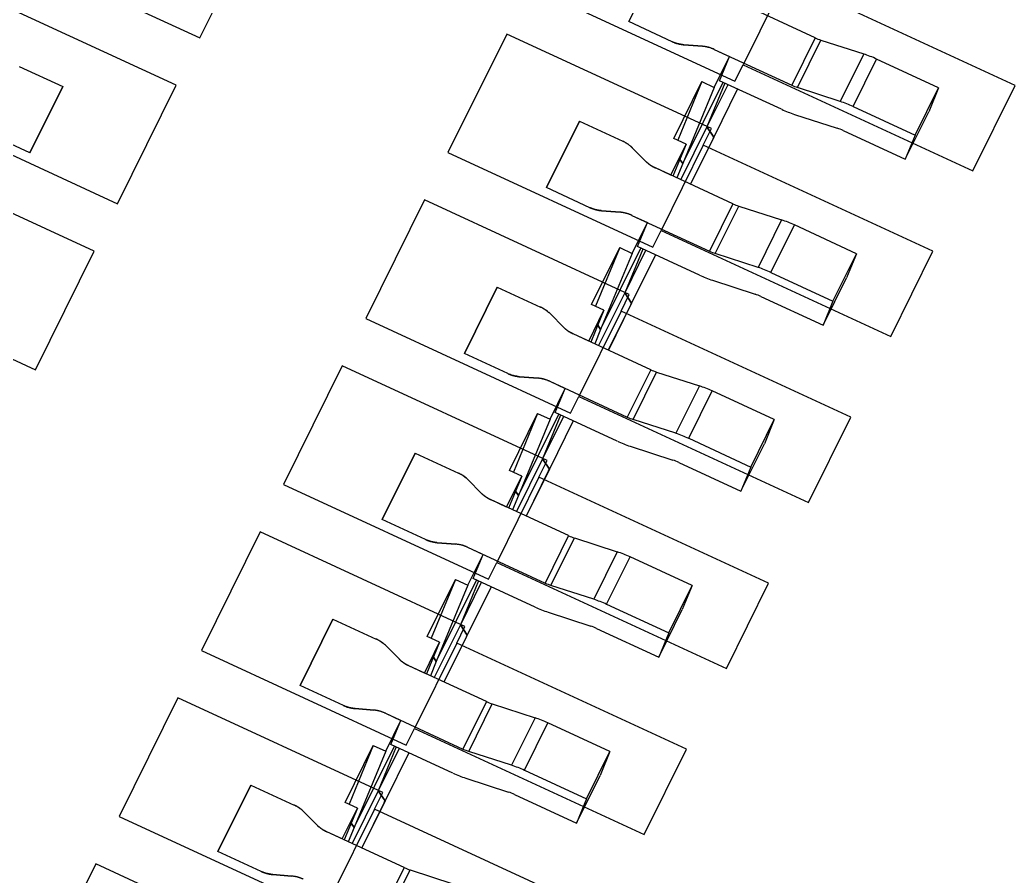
# Model space of a CAD drawing. Header units: millimetres. Extents: x 7 to 507, y -14 to 339.
# Drawn here: x 131.836 to 133, y 231.712 to 232.713 of the extents above; entities that cross this region are included whole.
import ezdxf

# ---------------------------------------------------------------- set-up
doc = ezdxf.new("R2010")
doc.units = ezdxf.units.MM
doc.header["$LTSCALE"] = 23.1
doc.layers.get('0').update_dxf_attribs({"linetype": 'CONTINUOUS'})
for name, color, linetype in [('_10438', 7, 'CONTINUOUS'), ('_139725', 7, 'CONTINUOUS'), ('_15829', 7, 'CONTINUOUS'), ('_169248', 7, 'CONTINUOUS'), ('_377435', 7, 'CONTINUOUS'), ('_395640', 7, 'CONTINUOUS'), ('_510726', 7, 'CONTINUOUS'), ('_557848', 7, 'CONTINUOUS')]:
    doc.layers.add(name, color=color, linetype=linetype)

msp = doc.modelspace()

# ---------------------------------------------------------------- linework, layer by layer
at = {"color": 1}
for p, q in [((132.0459, 232.6917), (132.1145, 232.8303)), ((131.8063, 232.8023), (132.0459, 232.6917)), ((132.0184, 232.6363), (131.7789, 232.7469)), ((132.4323, 232.7517), (132.6719, 232.641)), ((132.4049, 232.6962), (132.3362, 232.5576)), ((132.6444, 232.5856), (132.4049, 232.6962)), ((132.6719, 232.641), (132.6815, 232.6604)), ((131.9498, 232.4977), (132.0184, 232.6363)), ((131.7102, 232.6083), (131.9498, 232.4977)), ((132.6348, 232.5662), (132.6444, 232.5856)), ((132.3362, 232.5576), (132.5758, 232.447)), ((131.9223, 232.4422), (131.6828, 232.5528)), ((132.3088, 232.5022), (132.2401, 232.3636)), ((132.5483, 232.3916), (132.3088, 232.5022)), ((132.5758, 232.447), (132.5854, 232.4664)), ((131.8537, 232.3036), (131.9223, 232.4422)), ((131.6141, 232.4142), (131.8537, 232.3036)), ((132.5387, 232.3721), (132.5483, 232.3916)), ((132.2401, 232.3636), (132.4797, 232.2529)), ((132.2127, 232.3081), (132.144, 232.1695)), ((132.4522, 232.1975), (132.2127, 232.3081)), ((132.4797, 232.2529), (132.4893, 232.2724)), ((132.4426, 232.1781), (132.4522, 232.1975)), ((132.144, 232.1695), (132.3836, 232.0589)), ((132.1166, 232.1141), (132.0479, 231.9755)), ((132.3561, 232.0035), (132.1166, 232.1141)), ((132.3836, 232.0589), (132.3932, 232.0783)), ((132.3465, 231.9841), (132.3561, 232.0035)), ((132.0479, 231.9755), (132.2875, 231.8649)), ((132.0205, 231.92), (131.9518, 231.7814)), ((132.26, 231.8094), (132.0205, 231.92)), ((132.2875, 231.8649), (132.2971, 231.8843)), ((132.2504, 231.79), (132.26, 231.8094)), ((131.9518, 231.7814), (132.1914, 231.6708)), ((131.9244, 231.726), (131.8558, 231.5874)), ((132.1639, 231.6154), (131.9244, 231.726))]:
    msp.add_line(p, q, dxfattribs=at)
at = {"color": 4}
for p, q in [((132.7309, 232.7602), (132.6815, 232.6604)), ((132.9995, 232.6362), (132.7309, 232.7602)), ((132.6815, 232.6604), (132.9501, 232.5364)), ((132.9501, 232.5364), (132.9995, 232.6362)), ((132.6348, 232.5662), (132.5854, 232.4664)), ((132.9034, 232.4422), (132.6348, 232.5662)), ((132.5854, 232.4664), (132.854, 232.3424)), ((132.854, 232.3424), (132.9034, 232.4422)), ((132.5387, 232.3721), (132.4893, 232.2724)), ((132.8073, 232.2481), (132.5387, 232.3721)), ((132.4893, 232.2724), (132.7579, 232.1483)), ((132.7579, 232.1483), (132.8073, 232.2481)), ((132.4426, 232.1781), (132.3932, 232.0783)), ((132.7112, 232.0541), (132.4426, 232.1781)), ((132.3932, 232.0783), (132.6618, 231.9543)), ((132.6618, 231.9543), (132.7112, 232.0541)), ((132.3465, 231.9841), (132.2971, 231.8843)), ((132.6151, 231.86), (132.3465, 231.9841)), ((132.2971, 231.8843), (132.5657, 231.7602)), ((132.5657, 231.7602), (132.6151, 231.86)), ((132.2504, 231.79), (132.201, 231.6902)), ((132.519, 231.666), (132.2504, 231.79))]:
    msp.add_line(p, q, dxfattribs=at)
at = {"layer": '_10438', "color": 9}
for p, q in [((132.3554, 232.3227), (132.3938, 232.4003)), ((132.5734, 232.3037), (132.546, 232.2483)), ((132.5528, 232.2456), (132.5803, 232.301)), ((132.6303, 232.2848), (132.6028, 232.2294)), ((132.6179, 232.2235), (132.6453, 232.2789))]:
    msp.add_line(p, q, dxfattribs=at)
at = {"layer": '_10438', "color": 7}
for p, q in [((132.3938, 232.4003), (132.4446, 232.3768)), ((132.4713, 232.3536), (132.4561, 232.3689)), ((132.5734, 232.3037), (132.4827, 232.3456)), ((132.4062, 232.2992), (132.3554, 232.3227)), ((132.5803, 232.301), (132.6303, 232.2848)), ((132.4198, 232.2956), (132.4417, 232.2938)), ((132.4553, 232.2902), (132.546, 232.2483)), ((132.7179, 232.2454), (132.6453, 232.2789)), ((132.5343, 232.2201), (132.4618, 232.2536)), ((132.4187, 232.1566), (132.4658, 232.2518)), ((132.468, 232.2507), (132.4469, 232.1996)), ((132.6028, 232.2294), (132.5528, 232.2456)), ((132.6905, 232.1899), (132.7179, 232.2454)), ((132.7179, 232.2454), (132.7063, 232.2172)), ((132.6179, 232.2235), (132.6905, 232.1899)), ((132.5494, 232.2142), (132.5994, 232.198)), ((132.6788, 232.1618), (132.7063, 232.2172)), ((132.4469, 232.1996), (132.4163, 232.1379)), ((132.4469, 232.1996), (132.4549, 232.1876)), ((132.6062, 232.1953), (132.6788, 232.1618)), ((132.4549, 232.1876), (132.4276, 232.1326)), ((132.454, 232.1858), (132.4277, 232.1326)), ((132.4549, 232.1876), (132.454, 232.1858)), ((132.6905, 232.1899), (132.6788, 232.1618)), ((132.4187, 232.1566), (132.4153, 232.1616)), ((132.4187, 232.1566), (132.4118, 232.1399))]:
    msp.add_line(p, q, dxfattribs=at)
for points in [[(132.4561, 232.3689), (132.4557, 232.3693), (132.4553, 232.3697), (132.4549, 232.3701), (132.4544, 232.3704), (132.454, 232.3708), (132.4536, 232.3712), (132.4531, 232.3716), (132.4526, 232.372), (132.4521, 232.3724), (132.4516, 232.3727), (132.4511, 232.3731), (132.4506, 232.3734), (132.4501, 232.3738), (132.4496, 232.3741), (132.449, 232.3745), (132.4485, 232.3748), (132.448, 232.3751), (132.4474, 232.3754), (132.4469, 232.3757), (132.4463, 232.376), (132.4458, 232.3763), (132.4452, 232.3766), (132.4446, 232.3768)], [(132.4827, 232.3456), (132.4822, 232.3459), (132.4816, 232.3461), (132.4811, 232.3464), (132.4806, 232.3467), (132.4801, 232.347), (132.4795, 232.3472), (132.479, 232.3475), (132.4785, 232.3479), (132.478, 232.3482), (132.4775, 232.3485), (132.4769, 232.3489), (132.4764, 232.3492), (132.4759, 232.3496), (132.4754, 232.3499), (132.4749, 232.3503), (132.4745, 232.3507), (132.474, 232.3511), (132.4735, 232.3515), (132.4731, 232.3519), (132.4726, 232.3523), (132.4721, 232.3527), (132.4717, 232.3531), (132.4713, 232.3536)], [(132.4062, 232.2992), (132.4067, 232.299), (132.4073, 232.2987), (132.4078, 232.2985), (132.4084, 232.2983), (132.4089, 232.298), (132.4095, 232.2978), (132.4101, 232.2976), (132.4107, 232.2974), (132.4113, 232.2972), (132.4119, 232.2971), (132.4125, 232.2969), (132.4131, 232.2967), (132.4137, 232.2966), (132.4143, 232.2964), (132.4149, 232.2963), (132.4155, 232.2962), (132.4161, 232.2961), (132.4167, 232.296), (132.4173, 232.2959), (132.4179, 232.2958), (132.4186, 232.2957), (132.4192, 232.2956), (132.4198, 232.2956)]]:
    msp.add_lwpolyline(points, dxfattribs=at)
for centre, radius, start, end in [((132.5995, 232.3602), 0.0622, 245.2036, 251.9768), ((132.4385, 232.2551), 0.0388, 78.4075, 85.2823), ((132.4381, 232.2534), 0.0405, 71.7683, 78.443), ((132.4379, 232.2526), 0.0414, 65.2148, 71.7879), ((132.5883, 232.1556), 0.1358, 65.1782, 72.0022), ((132.5719, 232.3043), 0.0617, 245.1782, 252.0022), ((132.5605, 232.0992), 0.1368, 65.2036, 71.9768), ((132.5917, 232.3443), 0.1368, 245.2036, 251.9768), ((132.5803, 232.1393), 0.0617, 65.1782, 72.0022)]:
    msp.add_arc(centre, radius, start, end, dxfattribs=at)
at = {"layer": '_139725', "color": 7}
for p, q in [((132.586, 232.7884), (132.5476, 232.7108)), ((132.5984, 232.6873), (132.5476, 232.7108)), ((132.6339, 232.6819), (132.612, 232.6837)), ((132.6474, 232.6783), (132.6656, 232.6699)), ((132.6477, 232.6338), (132.6656, 232.6699)), ((132.6539, 232.6417), (132.6656, 232.6699)), ((131.8349, 232.6584), (131.8857, 232.6349)), ((132.6003, 232.574), (132.6332, 232.6406)), ((132.6332, 232.6406), (132.6049, 232.5721)), ((132.6109, 232.5447), (132.658, 232.6399)), ((132.6332, 232.6406), (132.6477, 232.6338)), ((132.6635, 232.637), (132.6391, 232.5877)), ((131.8473, 232.5573), (131.8857, 232.6349)), ((132.6477, 232.6338), (132.6109, 232.5447)), ((132.675, 232.632), (132.647, 232.5757)), ((132.4899, 232.5943), (132.4515, 232.5167)), ((132.4899, 232.5943), (132.5407, 232.5709)), ((131.8473, 232.5573), (131.7965, 232.5808)), ((132.647, 232.5757), (132.6391, 232.5877)), ((132.597, 232.5313), (132.6148, 232.5673)), ((132.6148, 232.5673), (132.5994, 232.5301)), ((132.6148, 232.5673), (132.6003, 232.574)), ((132.6462, 232.5739), (132.647, 232.5757)), ((132.5522, 232.5629), (132.5674, 232.5476)), ((132.6075, 232.5497), (132.6109, 232.5447)), ((132.597, 232.5313), (132.5788, 232.5397)), ((132.5023, 232.4932), (132.4515, 232.5167)), ((132.5378, 232.4878), (132.5159, 232.4896)), ((132.5513, 232.4842), (132.5695, 232.4758)), ((132.5517, 232.4398), (132.5695, 232.4758)), ((132.5578, 232.4477), (132.5695, 232.4758)), ((132.5042, 232.38), (132.5371, 232.4465)), ((132.5371, 232.4465), (132.5088, 232.3781)), ((132.5148, 232.3506), (132.5619, 232.4458)), ((132.5517, 232.4398), (132.5148, 232.3506)), ((132.5371, 232.4465), (132.5517, 232.4398)), ((132.5674, 232.443), (132.543, 232.3937)), ((132.5789, 232.438), (132.5509, 232.3816)), ((132.3938, 232.4003), (132.3554, 232.3227)), ((132.3938, 232.4003), (132.4446, 232.3768)), ((132.5509, 232.3816), (132.543, 232.3937)), ((132.5501, 232.3798), (132.5509, 232.3816)), ((132.5009, 232.3372), (132.5187, 232.3733)), ((132.5187, 232.3733), (132.5033, 232.3361)), ((132.5187, 232.3733), (132.5042, 232.38)), ((132.4561, 232.3689), (132.4713, 232.3536)), ((132.5114, 232.3557), (132.5148, 232.3506)), ((132.5009, 232.3372), (132.4827, 232.3456)), ((132.4062, 232.2992), (132.3554, 232.3227)), ((132.4417, 232.2938), (132.4198, 232.2956)), ((132.4553, 232.2902), (132.4734, 232.2818)), ((132.4556, 232.2458), (132.4734, 232.2818)), ((132.4618, 232.2536), (132.4734, 232.2818)), ((132.4081, 232.1859), (132.441, 232.2525)), ((132.441, 232.2525), (132.4127, 232.184)), ((132.4187, 232.1566), (132.4658, 232.2518)), ((132.4556, 232.2458), (132.4187, 232.1566)), ((132.441, 232.2525), (132.4556, 232.2458)), ((132.4713, 232.2489), (132.4469, 232.1996)), ((132.4828, 232.2439), (132.4549, 232.1876)), ((132.2977, 232.2062), (132.2593, 232.1286)), ((132.2977, 232.2062), (132.3485, 232.1828)), ((132.4549, 232.1876), (132.4469, 232.1996)), ((132.4226, 232.1792), (132.4081, 232.1859)), ((132.454, 232.1858), (132.4549, 232.1876)), ((132.36, 232.1748), (132.3752, 232.1595)), ((132.4048, 232.1432), (132.4226, 232.1792)), ((132.4226, 232.1792), (132.4072, 232.142)), ((132.4153, 232.1616), (132.4187, 232.1566)), ((132.4048, 232.1432), (132.3866, 232.1516)), ((132.3101, 232.1051), (132.2593, 232.1286)), ((132.3456, 232.0997), (132.3237, 232.1015)), ((132.3592, 232.0961), (132.3773, 232.0877)), ((132.3595, 232.0517), (132.3773, 232.0877)), ((132.3657, 232.0596), (132.3773, 232.0877)), ((132.312, 231.9919), (132.3449, 232.0584)), ((132.3449, 232.0584), (132.3166, 231.99)), ((132.3226, 231.9625), (132.3697, 232.0577)), ((132.3449, 232.0584), (132.3595, 232.0517)), ((132.3752, 232.0549), (132.3508, 232.0056)), ((132.3595, 232.0517), (132.3226, 231.9625)), ((132.3867, 232.0499), (132.3588, 231.9935)), ((132.2016, 232.0122), (132.1632, 231.9346)), ((132.2016, 232.0122), (132.2524, 231.9887)), ((132.3588, 231.9935), (132.3508, 232.0056)), ((132.3087, 231.9491), (132.3265, 231.9852)), ((132.3265, 231.9852), (132.3111, 231.948)), ((132.3265, 231.9852), (132.312, 231.9919)), ((132.3579, 231.9917), (132.3588, 231.9935)), ((132.2639, 231.9808), (132.2791, 231.9655)), ((132.3192, 231.9676), (132.3226, 231.9625)), ((132.3087, 231.9491), (132.2905, 231.9575)), ((132.214, 231.9111), (132.1632, 231.9346)), ((132.2495, 231.9057), (132.2276, 231.9075)), ((132.2631, 231.9021), (132.2812, 231.8937)), ((132.2634, 231.8577), (132.2812, 231.8937)), ((132.2696, 231.8655), (132.2812, 231.8937)), ((132.2159, 231.7978), (132.2488, 231.8644)), ((132.2488, 231.8644), (132.2205, 231.7959)), ((132.2265, 231.7685), (132.2736, 231.8637)), ((132.2634, 231.8577), (132.2265, 231.7685)), ((132.2488, 231.8644), (132.2634, 231.8577)), ((132.2791, 231.8608), (132.2547, 231.8115)), ((132.2906, 231.8558), (132.2627, 231.7995)), ((132.1055, 231.8181), (132.0671, 231.7405)), ((132.1055, 231.8181), (132.1564, 231.7947)), ((132.2627, 231.7995), (132.2547, 231.8115)), ((132.2618, 231.7977), (132.2627, 231.7995)), ((132.2126, 231.7551), (132.2304, 231.7911)), ((132.2304, 231.7911), (132.215, 231.754)), ((132.2304, 231.7911), (132.2159, 231.7978)), ((132.1678, 231.7867), (132.183, 231.7714)), ((132.2231, 231.7735), (132.2265, 231.7685)), ((132.2126, 231.7551), (132.1944, 231.7635)), ((132.1179, 231.7171), (132.0671, 231.7405)), ((132.1534, 231.7116), (132.1315, 231.7134))]:
    msp.add_line(p, q, dxfattribs=at)
for points in [[(132.612, 232.6837), (132.6114, 232.6837), (132.6107, 232.6838), (132.6101, 232.6839), (132.6094, 232.684), (132.6088, 232.6841), (132.6082, 232.6842), (132.6075, 232.6843), (132.6069, 232.6844), (132.6063, 232.6846), (132.6057, 232.6847), (132.605, 232.6849), (132.6044, 232.6851), (132.6038, 232.6852), (132.6032, 232.6854), (132.6026, 232.6856), (132.602, 232.6858), (132.6014, 232.6861), (132.6008, 232.6863), (132.6002, 232.6865), (132.5996, 232.6868), (132.599, 232.687), (132.5984, 232.6873)], [(132.6474, 232.6783), (132.6469, 232.6785), (132.6463, 232.6788), (132.6457, 232.679), (132.6451, 232.6793), (132.6445, 232.6795), (132.6439, 232.6797), (132.6433, 232.6799), (132.6427, 232.6801), (132.642, 232.6803), (132.6414, 232.6805), (132.6408, 232.6807), (132.6402, 232.6808), (132.6396, 232.681), (132.6389, 232.6811), (132.6383, 232.6813), (132.6377, 232.6814), (132.637, 232.6815), (132.6364, 232.6816), (132.6358, 232.6817), (132.6351, 232.6818), (132.6345, 232.6818), (132.6339, 232.6819)], [(132.5674, 232.5476), (132.5678, 232.5472), (132.5682, 232.5468), (132.5686, 232.5464), (132.569, 232.546), (132.5695, 232.5457), (132.5699, 232.5453), (132.5704, 232.5449), (132.5709, 232.5445), (132.5713, 232.5441), (132.5718, 232.5438), (132.5724, 232.5434), (132.5729, 232.543), (132.5734, 232.5427), (132.5739, 232.5423), (132.5744, 232.542), (132.575, 232.5417), (132.5755, 232.5414), (132.576, 232.5411), (132.5766, 232.5408), (132.5771, 232.5405), (132.5777, 232.5402), (132.5782, 232.5399), (132.5788, 232.5397)], [(132.5159, 232.4896), (132.5153, 232.4897), (132.5146, 232.4898), (132.514, 232.4898), (132.5133, 232.4899), (132.5127, 232.49), (132.5121, 232.4901), (132.5114, 232.4903), (132.5108, 232.4904), (132.5102, 232.4905), (132.5096, 232.4907), (132.5089, 232.4908), (132.5083, 232.491), (132.5077, 232.4912), (132.5071, 232.4914), (132.5065, 232.4916), (132.5059, 232.4918), (132.5053, 232.492), (132.5047, 232.4922), (132.5041, 232.4925), (132.5035, 232.4927), (132.5029, 232.493), (132.5023, 232.4932)], [(132.5513, 232.4842), (132.5508, 232.4845), (132.5502, 232.4847), (132.5496, 232.485), (132.549, 232.4852), (132.5484, 232.4854), (132.5478, 232.4857), (132.5472, 232.4859), (132.5466, 232.4861), (132.546, 232.4863), (132.5453, 232.4864), (132.5447, 232.4866), (132.5441, 232.4868), (132.5435, 232.4869), (132.5428, 232.4871), (132.5422, 232.4872), (132.5416, 232.4873), (132.5409, 232.4874), (132.5403, 232.4875), (132.5397, 232.4876), (132.539, 232.4877), (132.5384, 232.4878), (132.5378, 232.4878)], [(132.4713, 232.3536), (132.4717, 232.3532), (132.4721, 232.3528), (132.4725, 232.3524), (132.4729, 232.352), (132.4734, 232.3516), (132.4738, 232.3512), (132.4743, 232.3508), (132.4748, 232.3505), (132.4753, 232.3501), (132.4757, 232.3497), (132.4763, 232.3493), (132.4768, 232.349), (132.4773, 232.3486), (132.4778, 232.3483), (132.4783, 232.348), (132.4789, 232.3476), (132.4794, 232.3473), (132.4799, 232.347), (132.4805, 232.3467), (132.481, 232.3464), (132.4816, 232.3462), (132.4821, 232.3459), (132.4827, 232.3456)], [(132.4198, 232.2956), (132.4192, 232.2956), (132.4185, 232.2957), (132.4179, 232.2958), (132.4172, 232.2959), (132.4166, 232.296), (132.416, 232.2961), (132.4153, 232.2962), (132.4147, 232.2963), (132.4141, 232.2965), (132.4135, 232.2966), (132.4128, 232.2968), (132.4122, 232.297), (132.4116, 232.2971), (132.411, 232.2973), (132.4104, 232.2975), (132.4098, 232.2977), (132.4092, 232.298), (132.4086, 232.2982), (132.408, 232.2984), (132.4074, 232.2987), (132.4068, 232.2989), (132.4062, 232.2992)], [(132.4553, 232.2902), (132.4547, 232.2904), (132.4541, 232.2907), (132.4535, 232.2909), (132.4529, 232.2912), (132.4523, 232.2914), (132.4517, 232.2916), (132.4511, 232.2918), (132.4505, 232.292), (132.4499, 232.2922), (132.4492, 232.2924), (132.4486, 232.2926), (132.448, 232.2927), (132.4474, 232.2929), (132.4467, 232.293), (132.4461, 232.2932), (132.4455, 232.2933), (132.4448, 232.2934), (132.4442, 232.2935), (132.4436, 232.2936), (132.4429, 232.2937), (132.4423, 232.2937), (132.4417, 232.2938)], [(132.3752, 232.1595), (132.3756, 232.1591), (132.376, 232.1587), (132.3764, 232.1583), (132.3768, 232.1579), (132.3773, 232.1576), (132.3777, 232.1572), (132.3782, 232.1568), (132.3787, 232.1564), (132.3792, 232.156), (132.3797, 232.1557), (132.3802, 232.1553), (132.3807, 232.1549), (132.3812, 232.1546), (132.3817, 232.1543), (132.3822, 232.1539), (132.3828, 232.1536), (132.3833, 232.1533), (132.3838, 232.153), (132.3844, 232.1527), (132.3849, 232.1524), (132.3855, 232.1521), (132.386, 232.1518), (132.3866, 232.1516)], [(132.3237, 232.1015), (132.3231, 232.1016), (132.3224, 232.1017), (132.3218, 232.1017), (132.3212, 232.1018), (132.3205, 232.1019), (132.3199, 232.102), (132.3193, 232.1022), (132.3186, 232.1023), (132.318, 232.1024), (132.3174, 232.1026), (132.3167, 232.1027), (132.3161, 232.1029), (132.3155, 232.1031), (132.3149, 232.1033), (132.3143, 232.1035), (132.3137, 232.1037), (132.3131, 232.1039), (132.3125, 232.1041), (132.3119, 232.1044), (132.3113, 232.1046), (132.3107, 232.1049), (132.3101, 232.1051)], [(132.3592, 232.0961), (132.3586, 232.0964), (132.358, 232.0966), (132.3574, 232.0969), (132.3568, 232.0971), (132.3562, 232.0974), (132.3556, 232.0976), (132.355, 232.0978), (132.3544, 232.098), (132.3538, 232.0982), (132.3531, 232.0984), (132.3525, 232.0985), (132.3519, 232.0987), (132.3513, 232.0988), (132.3506, 232.099), (132.35, 232.0991), (132.3494, 232.0992), (132.3487, 232.0993), (132.3481, 232.0994), (132.3475, 232.0995), (132.3468, 232.0996), (132.3462, 232.0997), (132.3456, 232.0997)], [(132.2791, 231.9655), (132.2795, 231.9651), (132.2799, 231.9647), (132.2803, 231.9643), (132.2807, 231.9639), (132.2812, 231.9635), (132.2816, 231.9631), (132.2821, 231.9627), (132.2826, 231.9624), (132.2831, 231.962), (132.2836, 231.9616), (132.2841, 231.9612), (132.2846, 231.9609), (132.2851, 231.9605), (132.2856, 231.9602), (132.2861, 231.9599), (132.2867, 231.9595), (132.2872, 231.9592), (132.2877, 231.9589), (132.2883, 231.9586), (132.2888, 231.9583), (132.2894, 231.9581), (132.29, 231.9578), (132.2905, 231.9575)], [(132.2276, 231.9075), (132.227, 231.9075), (132.2263, 231.9076), (132.2257, 231.9077), (132.2251, 231.9078), (132.2244, 231.9079), (132.2238, 231.908), (132.2232, 231.9081), (132.2225, 231.9082), (132.2219, 231.9084), (132.2213, 231.9085), (132.2206, 231.9087), (132.22, 231.9089), (132.2194, 231.9091), (132.2188, 231.9092), (132.2182, 231.9094), (132.2176, 231.9097), (132.217, 231.9099), (132.2164, 231.9101), (132.2158, 231.9103), (132.2152, 231.9106), (132.2146, 231.9108), (132.214, 231.9111)], [(132.2631, 231.9021), (132.2625, 231.9023), (132.2619, 231.9026), (132.2613, 231.9028), (132.2607, 231.9031), (132.2601, 231.9033), (132.2595, 231.9035), (132.2589, 231.9037), (132.2583, 231.9039), (132.2577, 231.9041), (132.257, 231.9043), (132.2564, 231.9045), (132.2558, 231.9046), (132.2552, 231.9048), (132.2545, 231.9049), (132.2539, 231.9051), (132.2533, 231.9052), (132.2526, 231.9053), (132.252, 231.9054), (132.2514, 231.9055), (132.2507, 231.9056), (132.2501, 231.9056), (132.2495, 231.9057)], [(132.183, 231.7714), (132.1834, 231.771), (132.1838, 231.7706), (132.1842, 231.7702), (132.1846, 231.7698), (132.1851, 231.7695), (132.1855, 231.7691), (132.186, 231.7687), (132.1865, 231.7683), (132.187, 231.7679), (132.1875, 231.7676), (132.188, 231.7672), (132.1885, 231.7668), (132.189, 231.7665), (132.1895, 231.7662), (132.19, 231.7658), (132.1906, 231.7655), (132.1911, 231.7652), (132.1916, 231.7649), (132.1922, 231.7646), (132.1927, 231.7643), (132.1933, 231.764), (132.1939, 231.7637), (132.1944, 231.7635)], [(132.1315, 231.7134), (132.1309, 231.7135), (132.1302, 231.7136), (132.1296, 231.7136), (132.129, 231.7137), (132.1283, 231.7138), (132.1277, 231.7139), (132.1271, 231.7141), (132.1264, 231.7142), (132.1258, 231.7143), (132.1252, 231.7145), (132.1245, 231.7147), (132.1239, 231.7148), (132.1233, 231.715), (132.1227, 231.7152), (132.1221, 231.7154), (132.1215, 231.7156), (132.1209, 231.7158), (132.1203, 231.7161), (132.1197, 231.7163), (132.1191, 231.7165), (132.1185, 231.7168), (132.1179, 231.7171)], [(132.167, 231.708), (132.1664, 231.7083), (132.1658, 231.7085), (132.1652, 231.7088), (132.1646, 231.709), (132.164, 231.7093), (132.1634, 231.7095), (132.1628, 231.7097), (132.1622, 231.7099), (132.1616, 231.7101), (132.1609, 231.7103), (132.1603, 231.7104), (132.1597, 231.7106), (132.1591, 231.7107), (132.1584, 231.7109), (132.1578, 231.711), (132.1572, 231.7111), (132.1566, 231.7112), (132.1559, 231.7113), (132.1553, 231.7114), (132.1546, 231.7115), (132.154, 231.7116), (132.1534, 231.7116)]]:
    msp.add_lwpolyline(points, dxfattribs=at)
for centre, radius, start, end in [((132.5236, 232.5336), 0.041, 58.6072, 65.2214), ((132.5243, 232.5349), 0.0395, 51.8372, 58.6176), ((132.5257, 232.5367), 0.0373, 44.7962, 51.8472), ((132.4275, 232.3396), 0.041, 58.6072, 65.2214), ((132.4282, 232.3408), 0.0395, 51.8372, 58.6176), ((132.4296, 232.3426), 0.0373, 44.7962, 51.8472), ((132.3314, 232.1455), 0.041, 58.6072, 65.2214), ((132.3321, 232.1468), 0.0395, 51.8372, 58.6176), ((132.3335, 232.1486), 0.0373, 44.7962, 51.8472), ((132.2353, 231.9515), 0.041, 58.6072, 65.2214), ((132.236, 231.9527), 0.0395, 51.8372, 58.6176), ((132.2374, 231.9545), 0.0373, 44.7962, 51.8472), ((132.1392, 231.7574), 0.041, 58.6072, 65.2214), ((132.1399, 231.7587), 0.0395, 51.8372, 58.6176), ((132.1413, 231.7605), 0.0373, 44.7962, 51.8472)]:
    msp.add_arc(centre, radius, start, end, dxfattribs=at)
at = {"layer": '_15829', "color": 9}
for p, q in [((132.2593, 232.1286), (132.2977, 232.2062)), ((132.4773, 232.1097), (132.4499, 232.0542)), ((132.4567, 232.0515), (132.4842, 232.107)), ((132.5342, 232.0908), (132.5067, 232.0353)), ((132.5218, 232.0294), (132.5492, 232.0849))]:
    msp.add_line(p, q, dxfattribs=at)
at = {"layer": '_15829', "color": 7}
for p, q in [((132.2977, 232.2062), (132.3485, 232.1828)), ((132.3752, 232.1595), (132.36, 232.1748)), ((132.4773, 232.1097), (132.3866, 232.1516)), ((132.3101, 232.1051), (132.2593, 232.1286)), ((132.3237, 232.1015), (132.3456, 232.0997)), ((132.4842, 232.107), (132.5342, 232.0908)), ((132.3592, 232.0961), (132.4499, 232.0542)), ((132.6218, 232.0513), (132.5492, 232.0849)), ((132.3226, 231.9625), (132.3697, 232.0577)), ((132.3719, 232.0567), (132.3508, 232.0056)), ((132.4382, 232.0261), (132.3657, 232.0596)), ((132.5067, 232.0353), (132.4567, 232.0515)), ((132.5944, 231.9959), (132.6218, 232.0513)), ((132.6218, 232.0513), (132.6102, 232.0232)), ((132.4533, 232.0202), (132.5033, 232.0039)), ((132.5218, 232.0294), (132.5944, 231.9959)), ((132.5827, 231.9677), (132.6102, 232.0232)), ((132.3508, 232.0056), (132.3202, 231.9438)), ((132.3508, 232.0056), (132.3588, 231.9935)), ((132.5101, 232.0013), (132.5827, 231.9677)), ((132.3588, 231.9935), (132.3315, 231.9386)), ((132.3579, 231.9917), (132.3316, 231.9385)), ((132.3588, 231.9935), (132.3579, 231.9917)), ((132.5944, 231.9959), (132.5827, 231.9677)), ((132.3226, 231.9625), (132.3157, 231.9459)), ((132.3226, 231.9625), (132.3192, 231.9676))]:
    msp.add_line(p, q, dxfattribs=at)
for points in [[(132.36, 232.1748), (132.3596, 232.1752), (132.3592, 232.1756), (132.3588, 232.176), (132.3583, 232.1764), (132.3579, 232.1768), (132.3575, 232.1771), (132.357, 232.1775), (132.3565, 232.1779), (132.356, 232.1783), (132.3555, 232.1787), (132.355, 232.179), (132.3545, 232.1794), (132.354, 232.1797), (132.3535, 232.1801), (132.3529, 232.1804), (132.3524, 232.1807), (132.3519, 232.1811), (132.3513, 232.1814), (132.3508, 232.1817), (132.3502, 232.1819), (132.3497, 232.1822), (132.3491, 232.1825), (132.3485, 232.1828)], [(132.3866, 232.1516), (132.3861, 232.1518), (132.3855, 232.1521), (132.385, 232.1523), (132.3845, 232.1526), (132.384, 232.1529), (132.3835, 232.1532), (132.3829, 232.1535), (132.3824, 232.1538), (132.3819, 232.1541), (132.3814, 232.1545), (132.3808, 232.1548), (132.3803, 232.1552), (132.3798, 232.1555), (132.3793, 232.1559), (132.3789, 232.1563), (132.3784, 232.1566), (132.3779, 232.157), (132.3774, 232.1574), (132.377, 232.1578), (132.3765, 232.1582), (132.376, 232.1587), (132.3756, 232.1591), (132.3752, 232.1595)], [(132.3101, 232.1051), (132.3106, 232.1049), (132.3112, 232.1047), (132.3117, 232.1044), (132.3123, 232.1042), (132.3128, 232.104), (132.3134, 232.1038), (132.314, 232.1036), (132.3146, 232.1034), (132.3152, 232.1032), (132.3158, 232.103), (132.3164, 232.1029), (132.317, 232.1027), (132.3176, 232.1025), (132.3182, 232.1024), (132.3188, 232.1023), (132.3194, 232.1021), (132.32, 232.102), (132.3206, 232.1019), (132.3212, 232.1018), (132.3218, 232.1017), (132.3225, 232.1017), (132.3231, 232.1016), (132.3237, 232.1015)]]:
    msp.add_lwpolyline(points, dxfattribs=at)
for centre, radius, start, end in [((132.5034, 232.1661), 0.0622, 245.2036, 251.9768), ((132.3424, 232.0611), 0.0388, 78.4075, 85.2823), ((132.3421, 232.0594), 0.0405, 71.7683, 78.443), ((132.3418, 232.0585), 0.0414, 65.2148, 71.7879), ((132.4922, 231.9616), 0.1358, 65.1782, 72.0022), ((132.4758, 232.1103), 0.0617, 245.1782, 252.0022), ((132.4644, 231.9052), 0.1368, 65.2036, 71.9768), ((132.4956, 232.1503), 0.1368, 245.2036, 251.9768), ((132.4842, 231.9452), 0.0617, 65.1782, 72.0022)]:
    msp.add_arc(centre, radius, start, end, dxfattribs=at)
at = {"layer": '_169248', "color": 9}
for p, q in [((132.5476, 232.7108), (132.586, 232.7884)), ((132.7656, 232.6918), (132.7382, 232.6364)), ((132.745, 232.6337), (132.7725, 232.6891)), ((132.8225, 232.6729), (132.795, 232.6175)), ((132.8101, 232.6116), (132.8375, 232.667))]:
    msp.add_line(p, q, dxfattribs=at)
at = {"layer": '_169248', "color": 7}
for p, q in [((132.7656, 232.6918), (132.6749, 232.7337)), ((132.5984, 232.6873), (132.5476, 232.7108)), ((132.612, 232.6837), (132.6339, 232.6819)), ((132.7725, 232.6891), (132.8225, 232.6729)), ((132.6474, 232.6783), (132.7382, 232.6364)), ((132.9101, 232.6335), (132.8375, 232.667)), ((132.6109, 232.5447), (132.658, 232.6399)), ((132.6602, 232.6388), (132.6391, 232.5877)), ((132.7265, 232.6082), (132.6539, 232.6417)), ((132.795, 232.6175), (132.745, 232.6337)), ((132.8826, 232.578), (132.9101, 232.6335)), ((132.9101, 232.6335), (132.8985, 232.6053)), ((132.7416, 232.6023), (132.7916, 232.5861)), ((132.8101, 232.6116), (132.8826, 232.578)), ((132.871, 232.5499), (132.8985, 232.6053)), ((132.6391, 232.5877), (132.6085, 232.526)), ((132.6391, 232.5877), (132.647, 232.5757)), ((132.7984, 232.5834), (132.871, 232.5499)), ((132.647, 232.5757), (132.6198, 232.5207)), ((132.6462, 232.5739), (132.6199, 232.5207)), ((132.647, 232.5757), (132.6462, 232.5739)), ((132.8826, 232.578), (132.871, 232.5499)), ((132.6109, 232.5447), (132.604, 232.528)), ((132.6109, 232.5447), (132.6075, 232.5497))]:
    msp.add_line(p, q, dxfattribs=at)
msp.add_lwpolyline([(132.5984, 232.6873), (132.5989, 232.687), (132.5995, 232.6868), (132.6, 232.6866), (132.6006, 232.6864), (132.6011, 232.6861), (132.6017, 232.6859), (132.6023, 232.6857), (132.6029, 232.6855), (132.6035, 232.6853), (132.6041, 232.6852), (132.6047, 232.685), (132.6053, 232.6848), (132.6059, 232.6847), (132.6065, 232.6845), (132.6071, 232.6844), (132.6077, 232.6843), (132.6083, 232.6842), (132.6089, 232.6841), (132.6095, 232.684), (132.6101, 232.6839), (132.6108, 232.6838), (132.6114, 232.6837), (132.612, 232.6837)], dxfattribs=at)
for centre, radius, start, end in [((132.7917, 232.7483), 0.0622, 245.2036, 251.9768), ((132.6307, 232.6432), 0.0388, 78.4075, 85.2823), ((132.6303, 232.6415), 0.0405, 71.7683, 78.443), ((132.6301, 232.6407), 0.0414, 65.2148, 71.7879), ((132.7805, 232.5437), 0.1358, 65.1782, 72.0022), ((132.7641, 232.6924), 0.0617, 245.1782, 252.0022), ((132.7527, 232.4873), 0.1368, 65.2036, 71.9768), ((132.7839, 232.7324), 0.1368, 245.2036, 251.9768), ((132.7725, 232.5274), 0.0617, 65.1782, 72.0022)]:
    msp.add_arc(centre, radius, start, end, dxfattribs=at)
at = {"layer": '_377435', "color": 9}
for p, q in [((132.1632, 231.9346), (132.2016, 232.0122)), ((132.3812, 231.9156), (132.3538, 231.8602)), ((132.3606, 231.8575), (132.3881, 231.9129)), ((132.4381, 231.8967), (132.4106, 231.8413)), ((132.4257, 231.8354), (132.4531, 231.8908))]:
    msp.add_line(p, q, dxfattribs=at)
at = {"layer": '_377435', "color": 7}
for p, q in [((132.2016, 232.0122), (132.2524, 231.9887)), ((132.2791, 231.9655), (132.2639, 231.9808)), ((132.3812, 231.9156), (132.2905, 231.9575)), ((132.214, 231.9111), (132.1632, 231.9346)), ((132.2276, 231.9075), (132.2495, 231.9057)), ((132.3881, 231.9129), (132.4381, 231.8967)), ((132.2631, 231.9021), (132.3538, 231.8602)), ((132.5257, 231.8573), (132.4531, 231.8908)), ((132.2265, 231.7685), (132.2736, 231.8637)), ((132.2758, 231.8626), (132.2547, 231.8115)), ((132.3421, 231.832), (132.2696, 231.8655)), ((132.4106, 231.8413), (132.3606, 231.8575)), ((132.4983, 231.8018), (132.5257, 231.8573)), ((132.5257, 231.8573), (132.5141, 231.8291)), ((132.4257, 231.8354), (132.4983, 231.8018)), ((132.3572, 231.8261), (132.4072, 231.8099)), ((132.4866, 231.7737), (132.5141, 231.8291)), ((132.2547, 231.8115), (132.2241, 231.7498)), ((132.2547, 231.8115), (132.2627, 231.7995)), ((132.2627, 231.7995), (132.2354, 231.7445)), ((132.2627, 231.7995), (132.2618, 231.7977)), ((132.414, 231.8072), (132.4866, 231.7737)), ((132.4983, 231.8018), (132.4866, 231.7737)), ((132.2618, 231.7977), (132.2355, 231.7445)), ((132.2265, 231.7685), (132.2196, 231.7518)), ((132.2265, 231.7685), (132.2231, 231.7735))]:
    msp.add_line(p, q, dxfattribs=at)
for points in [[(132.2639, 231.9808), (132.2635, 231.9812), (132.2631, 231.9816), (132.2627, 231.982), (132.2622, 231.9823), (132.2618, 231.9827), (132.2614, 231.9831), (132.2609, 231.9835), (132.2604, 231.9839), (132.2599, 231.9843), (132.2594, 231.9846), (132.2589, 231.985), (132.2584, 231.9853), (132.2579, 231.9857), (132.2574, 231.986), (132.2568, 231.9864), (132.2563, 231.9867), (132.2558, 231.987), (132.2552, 231.9873), (132.2547, 231.9876), (132.2541, 231.9879), (132.2536, 231.9882), (132.253, 231.9885), (132.2524, 231.9887)], [(132.2905, 231.9575), (132.29, 231.9578), (132.2894, 231.958), (132.2889, 231.9583), (132.2884, 231.9586), (132.2879, 231.9589), (132.2874, 231.9591), (132.2868, 231.9595), (132.2863, 231.9598), (132.2858, 231.9601), (132.2853, 231.9604), (132.2847, 231.9608), (132.2842, 231.9611), (132.2837, 231.9615), (132.2832, 231.9618), (132.2828, 231.9622), (132.2823, 231.9626), (132.2818, 231.963), (132.2813, 231.9634), (132.2809, 231.9638), (132.2804, 231.9642), (132.2799, 231.9646), (132.2795, 231.965), (132.2791, 231.9655)], [(132.214, 231.9111), (132.2146, 231.9109), (132.2151, 231.9106), (132.2156, 231.9104), (132.2162, 231.9102), (132.2167, 231.91), (132.2173, 231.9097), (132.2179, 231.9095), (132.2185, 231.9093), (132.2191, 231.9092), (132.2197, 231.909), (132.2203, 231.9088), (132.2209, 231.9086), (132.2215, 231.9085), (132.2221, 231.9083), (132.2227, 231.9082), (132.2233, 231.9081), (132.2239, 231.908), (132.2245, 231.9079), (132.2251, 231.9078), (132.2257, 231.9077), (132.2264, 231.9076), (132.227, 231.9075), (132.2276, 231.9075)]]:
    msp.add_lwpolyline(points, dxfattribs=at)
for centre, radius, start, end in [((132.4073, 231.9721), 0.0622, 245.2036, 251.9768), ((132.2463, 231.867), 0.0388, 78.4075, 85.2823), ((132.246, 231.8653), 0.0405, 71.7683, 78.443), ((132.2457, 231.8645), 0.0414, 65.2148, 71.7879), ((132.3961, 231.7675), 0.1358, 65.1782, 72.0022), ((132.3797, 231.9162), 0.0617, 245.1782, 252.0022), ((132.3683, 231.7111), 0.1368, 65.2036, 71.9768), ((132.3995, 231.9562), 0.1368, 245.2036, 251.9768), ((132.3881, 231.7512), 0.0617, 65.1782, 72.0022)]:
    msp.add_arc(centre, radius, start, end, dxfattribs=at)
at = {"layer": '_395640', "color": 7}
for p, q in [((131.8349, 232.6584), (131.8857, 232.6349)), ((131.8473, 232.5573), (131.7965, 232.5808))]:
    msp.add_line(p, q, dxfattribs=at)
at = {"layer": '_395640', "color": 9}
msp.add_line((131.8857, 232.6349), (131.8473, 232.5573), dxfattribs=at)
at = {"layer": '_510726', "color": 9}
for p, q in [((132.4515, 232.5167), (132.4899, 232.5943)), ((132.6695, 232.4978), (132.6421, 232.4423)), ((132.6489, 232.4396), (132.6764, 232.4951)), ((132.7264, 232.4789), (132.6989, 232.4234)), ((132.714, 232.4175), (132.7414, 232.473))]:
    msp.add_line(p, q, dxfattribs=at)
at = {"layer": '_510726', "color": 7}
for p, q in [((132.4899, 232.5943), (132.5407, 232.5709)), ((132.5674, 232.5476), (132.5522, 232.5629)), ((132.6695, 232.4978), (132.5788, 232.5397)), ((132.5023, 232.4932), (132.4515, 232.5167)), ((132.5159, 232.4896), (132.5378, 232.4878)), ((132.6764, 232.4951), (132.7264, 232.4789)), ((132.5513, 232.4842), (132.6421, 232.4423)), ((132.814, 232.4394), (132.7414, 232.473)), ((132.5148, 232.3506), (132.5619, 232.4458)), ((132.5641, 232.4448), (132.543, 232.3937)), ((132.6304, 232.4142), (132.5578, 232.4477)), ((132.6989, 232.4234), (132.6489, 232.4396)), ((132.7865, 232.384), (132.814, 232.4394)), ((132.814, 232.4394), (132.8024, 232.4113)), ((132.714, 232.4175), (132.7865, 232.384)), ((132.6455, 232.4083), (132.6955, 232.392)), ((132.7749, 232.3558), (132.8024, 232.4113)), ((132.543, 232.3937), (132.5124, 232.3319)), ((132.543, 232.3937), (132.5509, 232.3816)), ((132.5509, 232.3816), (132.5237, 232.3267)), ((132.5509, 232.3816), (132.5501, 232.3798)), ((132.7023, 232.3894), (132.7749, 232.3558)), ((132.7865, 232.384), (132.7749, 232.3558)), ((132.5501, 232.3798), (132.5238, 232.3266)), ((132.5148, 232.3506), (132.5079, 232.334)), ((132.5148, 232.3506), (132.5114, 232.3557))]:
    msp.add_line(p, q, dxfattribs=at)
for points in [[(132.5522, 232.5629), (132.5518, 232.5633), (132.5514, 232.5637), (132.5509, 232.5641), (132.5505, 232.5645), (132.5501, 232.5649), (132.5497, 232.5652), (132.5492, 232.5656), (132.5487, 232.566), (132.5482, 232.5664), (132.5477, 232.5668), (132.5472, 232.5671), (132.5467, 232.5675), (132.5462, 232.5678), (132.5456, 232.5682), (132.5451, 232.5685), (132.5446, 232.5688), (132.5441, 232.5691), (132.5435, 232.5695), (132.543, 232.5698), (132.5424, 232.57), (132.5419, 232.5703), (132.5413, 232.5706), (132.5407, 232.5709)], [(132.5788, 232.5397), (132.5783, 232.5399), (132.5777, 232.5402), (132.5772, 232.5404), (132.5767, 232.5407), (132.5762, 232.541), (132.5756, 232.5413), (132.5751, 232.5416), (132.5746, 232.5419), (132.5741, 232.5422), (132.5736, 232.5426), (132.573, 232.5429), (132.5725, 232.5433), (132.572, 232.5436), (132.5715, 232.544), (132.571, 232.5444), (132.5706, 232.5447), (132.5701, 232.5451), (132.5696, 232.5455), (132.5692, 232.5459), (132.5687, 232.5463), (132.5682, 232.5467), (132.5678, 232.5472), (132.5674, 232.5476)], [(132.5023, 232.4932), (132.5028, 232.493), (132.5034, 232.4928), (132.5039, 232.4925), (132.5045, 232.4923), (132.505, 232.4921), (132.5056, 232.4919), (132.5062, 232.4917), (132.5068, 232.4915), (132.5074, 232.4913), (132.508, 232.4911), (132.5086, 232.4909), (132.5092, 232.4908), (132.5098, 232.4906), (132.5104, 232.4905), (132.511, 232.4904), (132.5116, 232.4902), (132.5122, 232.4901), (132.5128, 232.49), (132.5134, 232.4899), (132.514, 232.4898), (132.5147, 232.4898), (132.5153, 232.4897), (132.5159, 232.4896)]]:
    msp.add_lwpolyline(points, dxfattribs=at)
for centre, radius, start, end in [((132.6956, 232.5542), 0.0622, 245.2036, 251.9768), ((132.5346, 232.4492), 0.0388, 78.4075, 85.2823), ((132.5342, 232.4474), 0.0405, 71.7683, 78.443), ((132.534, 232.4466), 0.0414, 65.2148, 71.7879), ((132.6844, 232.3497), 0.1358, 65.1782, 72.0022), ((132.668, 232.4984), 0.0617, 245.1782, 252.0022), ((132.6566, 232.2933), 0.1368, 65.2036, 71.9768), ((132.6878, 232.5384), 0.1368, 245.2036, 251.9768), ((132.6764, 232.3333), 0.0617, 65.1782, 72.0022)]:
    msp.add_arc(centre, radius, start, end, dxfattribs=at)
at = {"layer": '_557848', "color": 9}
for p, q in [((132.0671, 231.7405), (132.1055, 231.8181)), ((132.2852, 231.7216), (132.2577, 231.6661)), ((132.2645, 231.6634), (132.292, 231.7189))]:
    msp.add_line(p, q, dxfattribs=at)
at = {"layer": '_557848', "color": 7}
for p, q in [((132.1055, 231.8181), (132.1564, 231.7947)), ((132.183, 231.7714), (132.1678, 231.7867)), ((132.2852, 231.7216), (132.1944, 231.7635)), ((132.1179, 231.7171), (132.0671, 231.7405)), ((132.292, 231.7189), (132.342, 231.7027)), ((132.1315, 231.7134), (132.1534, 231.7116))]:
    msp.add_line(p, q, dxfattribs=at)
for points in [[(132.1678, 231.7867), (132.1674, 231.7871), (132.167, 231.7875), (132.1666, 231.7879), (132.1661, 231.7883), (132.1657, 231.7887), (132.1653, 231.789), (132.1648, 231.7894), (132.1643, 231.7898), (132.1638, 231.7902), (132.1633, 231.7906), (132.1628, 231.7909), (132.1623, 231.7913), (132.1618, 231.7916), (132.1613, 231.792), (132.1607, 231.7923), (132.1602, 231.7926), (132.1597, 231.793), (132.1591, 231.7933), (132.1586, 231.7936), (132.158, 231.7939), (132.1575, 231.7941), (132.1569, 231.7944), (132.1564, 231.7947)], [(132.1944, 231.7635), (132.1939, 231.7637), (132.1933, 231.764), (132.1928, 231.7642), (132.1923, 231.7645), (132.1918, 231.7648), (132.1913, 231.7651), (132.1907, 231.7654), (132.1902, 231.7657), (132.1897, 231.766), (132.1892, 231.7664), (132.1886, 231.7667), (132.1881, 231.7671), (132.1876, 231.7674), (132.1871, 231.7678), (132.1867, 231.7682), (132.1862, 231.7685), (132.1857, 231.7689), (132.1852, 231.7693), (132.1848, 231.7697), (132.1843, 231.7701), (132.1839, 231.7706), (132.1834, 231.771), (132.183, 231.7714)], [(132.1179, 231.7171), (132.1185, 231.7168), (132.119, 231.7166), (132.1195, 231.7163), (132.1201, 231.7161), (132.1207, 231.7159), (132.1212, 231.7157), (132.1218, 231.7155), (132.1224, 231.7153), (132.123, 231.7151), (132.1236, 231.7149), (132.1242, 231.7148), (132.1248, 231.7146), (132.1254, 231.7144), (132.126, 231.7143), (132.1266, 231.7142), (132.1272, 231.714), (132.1278, 231.7139), (132.1284, 231.7138), (132.129, 231.7137), (132.1296, 231.7136), (132.1303, 231.7136), (132.1309, 231.7135), (132.1315, 231.7134)]]:
    msp.add_lwpolyline(points, dxfattribs=at)
msp.add_arc((132.3112, 231.778), 0.0622, 245.2036, 251.9768, dxfattribs=at)

doc.saveas('drawing.dxf')
